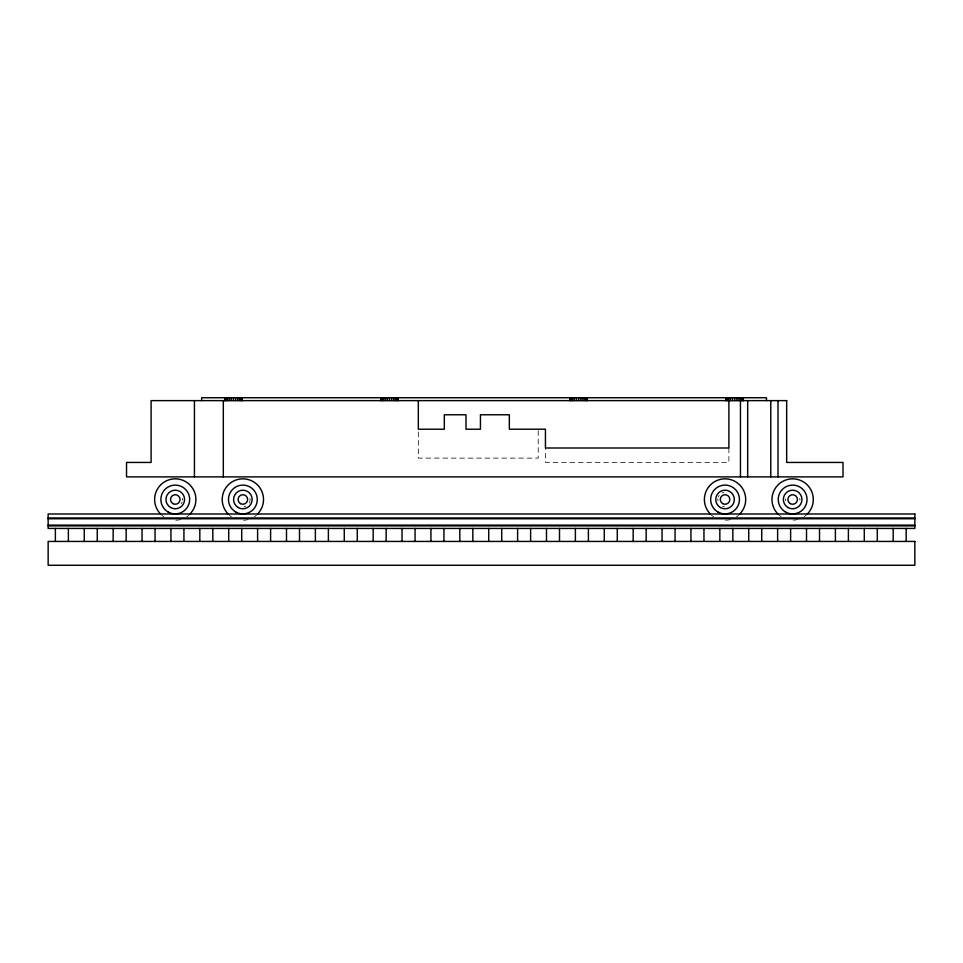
<?xml version="1.0" encoding="UTF-8"?>
<svg xmlns="http://www.w3.org/2000/svg" width="963" height="963" viewBox="0 0 963 963"><rect width="100%" height="100%" fill="white"/><g stroke="black" fill="none" stroke-linecap="round" stroke-linejoin="round"><path stroke-width="0.72" stroke-dasharray="4.82 3.61" d="M728.895 448L728.895 462.445L545.443 462.445L545.443 448M538.221 430.666L538.221 458.111L418.327 458.111L418.327 429.221M182.043 502.084A7.223 7.223 0 0 1 181.152 503.745M182.404 498.365A7.223 7.223 0 0 1 182.476 500.242M188.892 515.121A20.656 20.656 0 0 1 186.738 516.782M180.611 519.551A20.656 20.656 0 0 1 172.57 520.08M163.794 516.782A20.656 20.656 0 0 1 161.64 515.121M250.007 498.365A7.223 7.223 0 0 1 248.755 503.745M245.878 506.117A7.223 7.223 0 0 1 244.072 506.67M256.495 515.121A20.656 20.656 0 0 1 254.34 516.782M248.213 519.551A20.656 20.656 0 0 1 240.172 520.08M231.397 516.782A20.656 20.656 0 0 1 229.242 515.121M724.357 506.731A7.223 7.223 0 0 1 722.527 506.309M717.929 500.724A7.223 7.223 0 0 1 717.868 498.846M718.302 497.004A7.223 7.223 0 0 1 719.18 495.343M722.069 492.972A7.223 7.223 0 0 1 723.875 492.418M738.669 515.121A20.656 20.656 0 0 1 736.514 516.782M730.387 519.551A20.656 20.656 0 0 1 722.346 520.08M713.571 516.782A20.656 20.656 0 0 1 711.416 515.121M785.531 500.724A7.223 7.223 0 0 1 785.471 498.846M799.784 498.365A7.223 7.223 0 0 1 799.856 500.242M806.272 515.024A20.656 20.656 0 0 1 804.117 516.674M797.99 519.442A20.656 20.656 0 0 1 789.949 519.972M781.174 516.674A20.656 20.656 0 0 1 779.019 515.024"/><path stroke-width="1.44" d="M48.15 517.962L914.85 517.962M48.15 518.756L914.85 518.756M48.15 525.124L914.85 525.124M48.15 525.906L914.85 525.906M906.183 528.434L906.183 541.435M893.183 528.434L893.183 541.435M877.293 528.434L877.293 541.435M864.293 528.434L864.293 541.435M848.403 528.434L848.403 541.435M835.403 528.434L835.403 541.435M819.513 528.434L819.513 541.435M806.513 528.434L806.513 541.435M790.623 528.434L790.623 541.435M778.008 400.62L778.008 476.89M777.623 528.434L777.623 541.435M770.785 400.62L770.785 476.89M766.452 400.62L766.452 397.731L201.652 397.731L201.652 400.62M761.733 528.434L761.733 541.435M748.733 528.434L748.733 541.435M747.673 400.62L747.673 476.89M743.34 397.731L743.34 400.62M743.051 397.731L743.051 400.62M742.184 397.731L742.184 400.62M740.8 397.731L740.8 400.62M740.451 400.62L740.451 476.89M739.006 397.731L739.006 400.62M736.912 397.731L736.912 400.62M734.673 397.731L734.673 400.62M732.843 528.434L732.843 541.435M732.434 397.731L732.434 400.62M730.339 397.731L730.339 400.62M728.895 400.62L728.895 448L545.443 448L545.443 429.221L509.331 429.221L509.331 414.776L480.441 414.776L480.441 429.221L465.996 429.221L465.996 414.776L444.328 414.776L444.328 429.221L418.327 429.221L418.327 400.62M728.546 397.731L728.546 400.62M727.173 397.731L727.173 400.62M726.307 397.731L726.307 400.62M726.006 397.731L726.006 400.62M719.843 528.434L719.843 541.435M703.953 528.434L703.953 541.435M690.953 528.434L690.953 541.435M675.063 528.434L675.063 541.435M662.062 528.434L662.062 541.435M646.173 528.434L646.173 541.435M633.173 528.434L633.173 541.435M617.283 528.434L617.283 541.435M604.283 528.434L604.283 541.435M588.393 528.434L588.393 541.435M587.334 397.731L587.334 400.62M587.045 397.731L587.045 400.62M586.178 397.731L586.178 400.62M584.794 397.731L584.794 400.62M583 397.731L583 400.62M580.906 397.731L580.906 400.62M578.667 397.731L578.667 400.62M576.428 397.731L576.428 400.62M575.393 528.434L575.393 541.435M574.333 397.731L574.333 400.62M572.54 397.731L572.54 400.62M571.167 397.731L571.167 400.62M570.301 397.731L570.301 400.62M570 397.731L570 400.62M559.503 528.434L559.503 541.435M546.503 528.434L546.503 541.435M530.613 528.434L530.613 541.435M517.613 528.434L517.613 541.435M501.723 528.434L501.723 541.435M488.723 528.434L488.723 541.435M472.833 528.434L472.833 541.435M459.833 528.434L459.833 541.435M443.943 528.434L443.943 541.435M430.943 528.434L430.943 541.435M415.053 528.434L415.053 541.435M402.053 528.434L402.053 541.435M398.104 397.731L398.104 400.62M397.815 397.731L397.815 400.62M396.949 397.731L396.949 400.62M395.564 397.731L395.564 400.62M393.771 397.731L393.771 400.62M391.676 397.731L391.676 400.62M389.437 397.731L389.437 400.62M387.198 397.731L387.198 400.62M386.163 528.434L386.163 541.435M385.104 397.731L385.104 400.62M383.31 397.731L383.31 400.62M381.938 397.731L381.938 400.62M381.071 397.731L381.071 400.62M380.77 397.731L380.77 400.62M373.163 528.434L373.163 541.435M357.273 528.434L357.273 541.435M344.273 528.434L344.273 541.435M328.383 528.434L328.383 541.435M315.383 528.434L315.383 541.435M299.493 528.434L299.493 541.435M286.493 528.434L286.493 541.435M270.603 528.434L270.603 541.435M257.603 528.434L257.603 541.435M242.098 397.731L242.098 400.62M241.809 397.731L241.809 400.62M241.713 528.434L241.713 541.435M240.943 397.731L240.943 400.62M239.558 397.731L239.558 400.62M237.765 397.731L237.765 400.62M235.67 397.731L235.67 400.62M233.431 397.731L233.431 400.62M231.192 397.731L231.192 400.62M229.098 397.731L229.098 400.62M228.713 528.434L228.713 541.435M227.304 397.731L227.304 400.62M225.932 397.731L225.932 400.62M225.065 397.731L225.065 400.62M224.764 397.731L224.764 400.62M223.32 400.62L223.32 476.89M212.823 528.434L212.823 541.435M199.823 528.434L199.823 541.435M194.43 400.62L194.43 476.89M183.933 528.434L183.933 541.435M170.933 528.434L170.933 541.435M155.043 528.434L155.043 541.435M142.043 528.434L142.043 541.435M126.153 528.434L126.153 541.435M113.153 528.434L113.153 541.435M97.263 528.434L97.263 541.435M84.263 528.434L84.263 541.435M68.373 528.434L68.373 541.435M55.373 528.434L55.373 541.435M160.665 514.098A20.656 20.656 0 0 1 160.665 484.883A20.656 20.656 0 0 1 189.867 484.883A20.656 20.656 0 0 1 189.867 514.098M228.267 514.098A20.656 20.656 0 0 1 228.267 484.883A20.656 20.656 0 0 1 257.47 484.883A20.656 20.656 0 0 1 257.47 514.098M710.441 514.098A20.656 20.656 0 0 1 710.441 484.883A20.656 20.656 0 0 1 739.644 484.883A20.656 20.656 0 0 1 739.644 514.098M778.044 514.098A20.656 20.656 0 0 1 778.044 484.883A20.656 20.656 0 0 1 807.247 484.883A20.656 20.656 0 0 1 807.247 514.098M786.675 400.62L151.095 400.62L151.095 462.445L126.538 462.445L126.538 476.89L843.01 476.89L843.01 462.445L786.675 462.445L786.675 400.62M914.85 513.989L48.15 513.989L48.15 528.434L914.85 528.434L914.85 513.989M914.85 541.435L48.15 541.435L48.15 565.269L914.85 565.269L914.85 541.435M172.883 503.625A4.779 4.779 0 0 0 180.045 499.496A4.779 4.779 0 0 0 172.883 495.355A4.779 4.779 0 0 0 172.883 503.625M168.068 511.955A14.397 14.397 0 0 0 189.663 499.496A14.397 14.397 0 0 0 168.068 487.025A14.397 14.397 0 0 0 168.068 511.955M170.62 507.537A9.293 9.293 0 0 0 184.559 499.496A9.293 9.293 0 0 0 170.62 491.443A9.293 9.293 0 0 0 170.62 507.537M240.485 503.625A4.779 4.779 0 0 0 247.647 499.496A4.779 4.779 0 0 0 240.485 495.355A4.779 4.779 0 0 0 240.485 503.625M235.67 511.955A14.397 14.397 0 0 0 257.265 499.496A14.397 14.397 0 0 0 235.67 487.025A14.397 14.397 0 0 0 235.67 511.955M238.222 507.537A9.293 9.293 0 0 0 252.162 499.496A9.293 9.293 0 0 0 238.222 491.443A9.293 9.293 0 0 0 238.222 507.537M722.659 503.625A4.779 4.779 0 0 0 729.822 499.496A4.779 4.779 0 0 0 722.659 495.355A4.779 4.779 0 0 0 722.659 503.625M717.844 511.955A14.397 14.397 0 0 0 739.44 499.496A14.397 14.397 0 0 0 717.844 487.025A14.397 14.397 0 0 0 717.844 511.955M720.396 507.537A9.293 9.293 0 0 0 734.336 499.496A9.293 9.293 0 0 0 720.396 491.443A9.293 9.293 0 0 0 720.396 507.537M790.262 503.625A4.779 4.779 0 0 0 797.424 499.496A4.779 4.779 0 0 0 790.262 495.355A4.779 4.779 0 0 0 790.262 503.625M785.447 511.955A14.397 14.397 0 0 0 807.042 499.496A14.397 14.397 0 0 0 785.447 487.025A14.397 14.397 0 0 0 785.447 511.955M787.999 507.537A9.293 9.293 0 0 0 801.938 499.496A9.293 9.293 0 0 0 787.999 491.443A9.293 9.293 0 0 0 787.999 507.537"/></g></svg>
